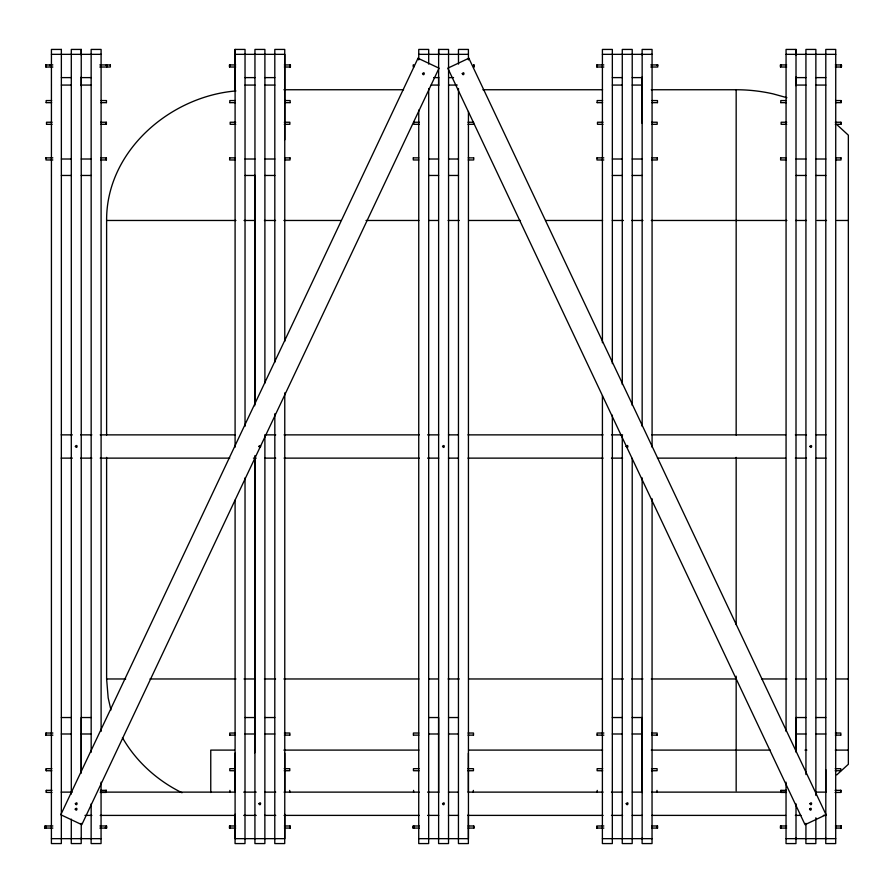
<?xml version="1.0" encoding="UTF-8"?>
<svg xmlns="http://www.w3.org/2000/svg" width="893" height="893" viewBox="0 0 893 893"><rect width="100%" height="100%" fill="white"/><g stroke="black" fill="none" stroke-linecap="round" stroke-linejoin="round"><path stroke-width="1.34" d="M106.613 435.081L106.613 220.471C106.144 151.285 169.837 96.399 235.919 90.941M836.763 774.89L848.35 764.285L848.35 135.178L836.763 124.54M81.241 773.182L81.241 49.428L71.295 49.428L71.306 794.078M235.082 91.287L235.082 49.428L245.028 49.428L245.028 426.296M796.009 750.89L796.009 49.428L786.063 49.428L786.074 731.389M51.437 54.339L101.11 54.339M235.093 54.339L284.767 54.339L284.767 341.327M418.761 54.339L468.434 54.339M602.418 54.339L652.091 54.339M786.074 54.339L835.748 54.339M45.822 64.932L52.866 64.932M99.815 64.932L110.352 64.932M229.49 64.932L235.685 64.932M284.342 64.932L290.448 64.932M596.803 64.932L603.847 64.932M650.796 64.932L657.773 64.932M780.46 64.932L786.666 64.932M835.312 64.932L841.429 64.932M52.866 67.02L45.822 67.02L45.822 64.977M99.815 67.02L110.352 67.02L110.352 64.966M235.685 67.02L229.49 67.02L229.49 64.977M284.342 67.02L290.448 67.02M596.803 67.02L603.847 67.02M650.796 67.02L657.773 67.02L657.717 64.977M786.666 67.02L780.46 67.02L780.46 64.977M835.312 67.02L841.429 67.02L841.429 64.977L841.373 66.986M61.371 77.613L71.306 77.613M81.241 77.613L91.175 77.613M245.028 77.613L254.963 77.613M264.897 77.613L274.832 77.613M433.663 77.613L438.63 77.613M448.565 77.613L453.532 77.613M612.352 77.613L622.287 77.613M632.222 77.613L642.156 77.613M796.009 77.613L805.944 77.613M815.878 77.613L825.813 77.613M61.36 85.069L71.306 85.069M81.23 85.069L91.175 85.069M245.017 85.069L254.963 85.069M264.886 85.069L274.832 85.069M431.163 85.069L438.63 85.069M448.554 85.069L457.249 85.069M612.341 85.069L622.287 85.069M632.211 85.069L642.156 85.069M795.998 85.069L805.944 85.069M815.867 85.069L825.813 85.069M283.907 89.746L403.58 89.746M482.901 89.746L602.574 89.746M651.287 89.746L736.167 89.746A166.667 166.667 0 0 1 773.104 93.877L786.878 97.683M51.66 100.563L46.157 100.563L46.157 102.617M100.92 100.563L106.49 100.563L106.39 102.617M235.305 100.563L229.825 100.563L229.825 102.617M284.666 100.563L290.147 100.563L290.147 102.617M602.619 100.563L597.138 100.563L597.138 102.617M651.979 100.563L657.471 100.563L657.471 102.617M786.286 100.563L780.795 100.563L780.795 102.617M835.558 100.563L841.128 100.563L841.128 102.617L841.027 100.608M46.157 102.662L51.66 102.662M100.92 102.662L106.49 102.662M229.825 102.662L235.305 102.662M284.666 102.662L290.147 102.662M597.138 102.662L602.619 102.662M651.979 102.662L657.471 102.662M780.795 102.662L786.286 102.662M835.558 102.662L841.128 102.662M52.107 122.241L46.503 122.241L46.536 124.294M100.652 122.241L106.39 122.241L106.39 124.294L100.652 124.328M235.719 122.241L230.171 122.241L230.171 124.294L235.719 124.328M284.309 122.241L289.868 122.241L289.868 124.294L284.309 124.328M419.375 122.241L413.827 122.241L413.827 124.294L419.375 124.328M467.977 122.241L473.524 122.241L473.524 124.294L467.977 124.328M603.043 122.241L597.484 122.241L597.484 124.294L603.043 124.328M651.633 122.241L657.181 122.241L657.181 124.294L651.633 124.328M786.7 122.241L781.141 122.241L781.141 124.294L786.7 124.328M835.29 122.241L841.027 122.241L841.027 124.294M46.503 124.328L52.107 124.328M835.29 124.328L840.849 124.328L840.849 122.285M45.978 157.871L52.843 157.871M100.797 157.871L106.379 157.871M229.635 157.871L235.127 157.871M284.543 157.871L290.035 157.871M413.292 157.871L418.784 157.871M468.211 157.871L473.703 157.871M596.959 157.871L603.824 157.871M651.868 157.871L657.36 157.871M780.616 157.871L786.108 157.871M835.524 157.871L841.016 157.871M61.371 159.01L71.306 159.01M81.241 159.01L91.175 159.01M245.028 159.01L254.963 159.01M264.897 159.01L274.832 159.01M428.696 159.01L438.63 159.01M448.565 159.01L458.5 159.01M612.352 159.01L622.287 159.01M632.222 159.01L642.156 159.01M796.009 159.01L805.944 159.01M815.878 159.01L825.813 159.01M52.843 159.97L45.978 159.97L45.978 157.916M100.797 159.97L106.379 159.97L106.379 157.916L106.256 159.925M235.127 159.97L229.635 159.97L229.635 157.916M284.543 159.97L290.035 159.97L290.035 157.916M418.784 159.97L413.292 159.97L413.292 157.916M468.211 159.97L473.703 159.97L473.703 157.916M603.824 159.97L596.959 159.97L596.959 157.916M651.868 159.97L657.36 159.97L657.36 157.916M786.108 159.97L780.616 159.97L780.616 157.916M835.524 159.97L841.016 159.97L841.016 157.916M61.36 175.463L71.306 175.463M81.23 175.463L91.175 175.463M245.028 175.463L254.963 175.463M264.897 175.463L274.832 175.463M428.696 175.463L438.63 175.463M448.565 175.463L458.5 175.463M612.352 175.463L622.287 175.463M632.222 175.463L642.156 175.463M796.009 175.463L805.944 175.463M815.878 175.463L825.813 175.463M106.613 220.471L235.919 220.471M244.035 220.471L254.684 220.471M264.417 220.471L275.557 220.471M283.907 220.471L340.959 220.471M366.007 220.471L418.884 220.471M428.629 220.471L438.374 220.471M448.107 220.471L459.248 220.471M468.981 220.471L520.474 220.471M545.523 220.471L602.574 220.471M612.319 220.471L623.448 220.471M631.798 220.471L642.938 220.471M651.287 220.471L786.878 220.471M795.563 220.471L806.491 220.471M817.106 220.471L826.538 220.471M836.763 220.471L848.35 220.471M61.193 434.869L72.333 434.869M80.694 434.869L91.834 434.869M100.195 434.869L235.328 434.869M265.969 434.869L275.725 434.869M284.086 434.869L419.219 434.869M427.568 434.869L438.72 434.869M448.465 434.869L458.221 434.869M467.977 434.869L603.099 434.869M611.459 434.869L622.6 434.869M651.857 434.869L785.594 434.869M795.35 434.869L806.491 434.869M816.247 434.869L825.992 434.869M61.193 458.131L72.333 458.131M80.694 458.131L91.834 458.131M100.195 458.131L229.758 458.131M253.433 458.131L256.224 458.131M264.585 458.131L275.725 458.131M284.086 458.131L419.219 458.131M427.568 458.131L438.72 458.131M448.465 458.131L458.221 458.131M467.977 458.131L603.099 458.131M611.459 458.131L622.6 458.131M657.438 458.131L785.594 458.131M795.35 458.131L806.491 458.131M816.247 458.131L825.992 458.131M106.613 457.383L106.613 678.97L125.69 678.97M149.979 678.97L235.919 678.97M244.035 678.97L254.684 678.97M264.417 678.97L275.557 678.97M283.907 678.97L418.884 678.97M428.629 678.97L438.374 678.97M448.107 678.97L459.248 678.97M468.981 678.97L602.574 678.97M612.319 678.97L623.448 678.97M631.798 678.97L642.938 678.97M651.287 678.97L736.167 678.97M761.841 678.97L786.878 678.97M795.563 678.97L806.491 678.97M817.106 678.97L826.538 678.97M836.763 678.97L848.35 678.97M61.338 717.537L71.273 717.537M91.142 717.537L81.207 717.537L81.207 771.664M244.995 717.537L254.929 717.537M264.864 717.537L274.798 717.537M428.662 717.537L438.597 717.537L438.597 792.582M448.532 717.537L458.466 717.537M612.319 717.537L622.254 717.537M632.188 717.537L642.123 717.537L642.123 792.582M805.91 717.537L795.976 717.537L795.976 752.129M815.845 717.537L825.779 717.537M52.91 733.03L45.867 733.03L45.867 735.084M235.205 733.03L229.735 733.03L229.735 735.084M284.376 733.03L289.845 733.03L289.845 735.084M418.862 733.03L413.403 733.03L413.403 735.084M468.032 733.03L473.502 733.03L473.502 735.084M603.891 733.03L597.06 733.03L597.06 735.084M651.7 733.03L657.159 733.03L657.159 735.084M835.357 733.03L840.815 733.03L840.815 735.084M61.338 733.99L71.273 733.99M81.207 733.99L91.142 733.99M244.995 733.99L254.929 733.99M264.864 733.99L274.798 733.99M428.662 733.99L438.597 733.99M448.532 733.99L458.466 733.99M612.319 733.99L622.254 733.99M632.188 733.99L642.123 733.99M795.976 733.99L805.91 733.99M815.845 733.99L825.779 733.99M45.867 735.129L52.91 735.129M229.735 735.129L235.205 735.129M284.376 735.129L289.845 735.129M413.403 735.129L418.862 735.129M468.032 735.129L473.502 735.129M597.06 735.129L603.891 735.129M651.7 735.129L657.159 735.129M835.357 735.129L840.815 735.129M234.39 750.098L210.759 750.098L210.759 792.515M283.907 750.098L418.884 750.098M468.981 750.098L602.574 750.098M651.287 750.098L770.212 750.098M804.973 750.098L806.848 750.098M835.29 750.098L848.35 750.098M51.883 768.672L46.135 768.672L46.135 770.715L51.883 770.759M235.372 768.672L229.791 768.672L229.791 770.715L235.372 770.759M284.197 768.672L289.779 768.672L289.779 770.715L284.197 770.759M419.029 768.672L413.448 768.672L413.448 770.715L419.029 770.759M467.865 768.672L473.446 768.672L473.446 770.715L467.865 770.759M602.697 768.672L597.116 768.672L597.116 770.715L602.697 770.759M651.522 768.672L657.103 768.672L657.103 770.715L651.522 770.759M835.178 768.672L840.76 768.672L840.76 770.715L835.178 770.759M46.257 790.338L51.961 790.338M100.474 790.338L106.289 790.338M780.895 790.338L786.454 790.338M835.111 790.338L840.927 790.338M61.193 792.124L72.333 792.124M100.195 792.124L235.328 792.124M243.689 792.124L256.224 792.124M264.585 792.124L275.725 792.124M284.086 792.124L419.219 792.124M427.568 792.124L438.72 792.124M448.465 792.124L458.221 792.124M467.977 792.124L603.099 792.124M611.459 792.124L622.6 792.124M632.356 792.124L642.112 792.124M651.857 792.124L785.594 792.124M816.247 792.124L825.992 792.124M46.391 792.392L46.391 790.383L46.257 792.392L51.961 792.437M100.474 792.437L106.033 792.437L106.033 790.383M786.454 792.437L780.895 792.437L780.895 790.383M835.111 792.437L840.927 792.437L840.927 790.383M84.969 815.387L91.834 815.387M100.195 815.409L235.328 815.409M243.689 815.387L256.224 815.387M264.585 815.387L275.725 815.387M284.086 815.387L419.219 815.387M427.568 815.387L438.72 815.387M448.465 815.387L458.5 815.387M467.977 815.387L603.099 815.387M611.459 815.387L622.6 815.387M632.222 815.387L642.156 815.387M651.857 815.387L785.594 815.409M795.35 815.387L800.976 815.387M823.335 815.387L825.813 815.387M52.877 825.98L44.65 825.969L44.65 828.023M99.871 825.969L106.591 825.98L106.591 828.023M235.674 825.98L229.468 825.98L229.468 828.023M284.421 825.98L290.203 825.98L290.203 828.023M419.33 825.98L413.124 825.98L413.124 828.023M468.077 825.98L473.904 825.98L473.904 828.023M603.858 825.98L596.781 825.98L596.781 828.023M651.734 825.98L657.572 825.98M786.655 825.98L780.437 825.98L780.437 828.023M835.401 825.98L841.228 825.98L841.228 828.023M44.65 828.068L52.877 828.068M99.871 828.068L106.591 828.068M229.468 828.068L235.674 828.068M284.421 828.068L290.203 828.068M413.124 828.068L419.33 828.068M468.077 828.068L473.904 828.068M596.781 828.068L603.858 828.068M651.734 828.068L657.572 828.068M780.437 828.068L786.655 828.068M835.401 828.068L841.228 828.068M51.437 838.661L101.11 838.661M418.761 838.661L468.434 838.661L468.434 111.458M602.418 838.661L652.091 838.661M786.074 838.661L835.748 838.661M181.982 792.738C157.391 780.661 136.071 761.539 122.453 737.674M110.933 709.98L108.176 697.868L106.613 678.97M841.195 64.977L841.195 66.986M841.184 826.014L841.072 828.023M840.882 64.977L840.882 66.986M840.972 826.014L840.972 828.023M840.67 790.383L840.67 792.392M825.813 838.661L825.802 49.428L835.736 49.428L835.703 843.572L825.768 843.572L825.768 837.991M825.768 769.621L825.768 791.946M815.878 795.473L815.867 49.428L805.933 49.428L805.944 774.577M815.878 817.765L815.845 843.572L805.91 843.572L805.944 823.335M796.009 803.834L796.009 838.661M795.998 49.428L795.998 55.009M795.998 77.044L795.998 85.706M795.976 837.991L795.976 843.572L786.041 843.572L786.041 782.179M781.096 64.977L781.096 65.613M781.085 827.387L781.085 828.023M780.817 826.014L780.928 828.023M780.582 64.977L780.594 66.986M780.661 826.014L780.661 828.023M736.167 89.746L736.167 435.081M736.167 457.383L736.167 624.62M736.167 676.18L736.167 790.897M657.538 64.977L657.538 65.613M657.516 826.014L657.572 828.023M657.304 826.014L657.304 828.023M657.215 64.977L657.215 65.613M657.002 790.383L657.002 792.392M652.091 447.192L652.069 49.428L642.134 49.428L642.134 55.009M652.091 498.74L652.046 843.572L642.112 843.572L642.112 837.991M642.156 54.339L642.156 426.296M642.156 477.844L642.156 838.661M642.134 77.044L642.134 123.379M632.222 405.4L632.222 49.428L622.276 49.428L622.287 384.503M632.222 458.343L632.188 843.572L622.254 843.572L622.287 436.052M612.352 363.607L612.341 49.428L602.407 49.428L602.418 342.711M612.352 415.156L612.319 843.572L602.384 843.572L602.418 395.655M597.439 64.977L597.439 65.613M597.417 827.387L597.417 828.023M597.238 790.383L597.238 792.392M597.16 827.387L597.272 828.023M596.993 827.387L596.993 828.023M596.926 64.977L596.937 66.986M474.116 64.977L474.116 66.986M473.882 64.977L473.882 66.986M473.658 826.014L473.647 828.023M473.558 64.977L473.558 65.613M473.346 790.383L473.346 792.392M468.434 59.92L468.412 49.428L458.466 49.428L458.5 64.095M468.379 753.167L468.379 791.946M468.379 814.271L468.379 843.572L458.444 843.572L458.477 88.496M438.63 49.428L438.63 838.661M438.619 55.009L438.619 49.428L448.565 49.428L448.532 843.572L438.597 843.572L438.597 837.991M438.619 77.044L438.619 85.706M428.696 64.095L428.696 49.428L418.75 49.428L418.761 59.92M428.696 88.496L428.662 843.572L418.728 843.572L418.761 110.073M413.783 64.977L413.783 66.986M413.76 826.014L413.76 828.023M413.571 790.383L413.571 792.392M413.615 826.014L413.615 828.023M413.336 826.014L413.336 828.023M413.146 64.977L413.269 66.986M290.392 64.977L290.392 66.986M290.214 64.977L290.214 66.986M290.002 826.014L290.002 828.023M289.901 64.977L289.901 66.986M289.689 790.383L289.689 792.392M284.767 392.864L284.767 838.661L235.093 838.661L235.093 500.136M284.755 139.833L284.744 49.428L274.81 49.428L274.832 362.223M284.722 753.167L284.722 791.946M284.722 814.271L284.722 843.572L274.787 843.572L274.832 413.76M264.897 383.119L264.897 49.428L254.952 49.428L254.963 404.016M264.897 434.657L264.864 843.572L254.929 843.572L254.963 455.553M254.684 175.05L254.684 405.813M254.684 457.383L254.684 752.866M245.028 477.844L244.995 843.572L235.06 843.572L235.06 814.271M235.093 49.428L235.093 447.192M235.06 753.167L235.06 791.946M230.126 64.977L230.126 65.613M230.104 827.387L230.104 828.023M229.914 790.383L229.914 792.392M229.959 827.387L229.959 828.023M229.836 826.014L229.836 828.023M229.613 64.977L229.613 66.986M229.68 826.014L229.68 828.023M106.736 64.977L106.792 66.986M106.557 64.977L106.557 65.613M106.434 826.014L106.434 828.023M106.234 64.977L106.234 65.613M106.211 122.285L106.211 124.294M106.289 790.383L106.289 792.392M106.345 826.014L106.334 828.023M105.385 827.387L105.385 828.023M101.11 731.389L101.099 49.428L91.153 49.428L91.175 752.286M101.065 782.179L101.065 843.572L91.131 843.572L91.175 803.834M81.241 823.335L81.241 838.661M81.23 49.428L81.23 55.009M81.23 77.044L81.23 85.706M81.207 837.991L81.207 843.572L71.273 843.572L71.306 819.149M49.617 64.966L49.617 65.602M46.458 64.977L46.458 65.613M46.313 768.706L46.313 770.715M46.291 827.387L46.291 828.023M46.19 157.916L46.19 158.485M46.079 733.075L46.079 735.084M46.179 827.387L46.179 828.023M45.956 64.977L45.956 66.986M46.023 827.387L46.023 828.023M45.8 826.014L45.8 828.023M75.224 809.147C77.155 812.775 77.858 805.754 75.224 809.147M422.512 73.684C424.421 77.3 425.247 70.29 422.523 73.617M75.358 446.411C77.378 450.039 77.914 443.051 75.369 446.344M75.358 803.667C77.222 807.35 78.015 800.351 75.358 803.667M258.881 446.411C260.633 450.083 261.716 443.207 258.892 446.344M258.881 803.667C260.678 807.361 261.682 800.34 258.881 803.667M442.548 446.422C444.48 450.05 445.172 443.162 442.56 446.355M442.548 803.678C444.346 807.372 445.35 800.351 442.548 803.678M626.205 446.422C628.281 450.039 628.627 443.084 626.216 446.355M626.205 803.678C628.069 807.372 628.996 800.228 626.205 803.678M809.873 446.422C811.637 450.061 812.786 443.174 809.873 446.355M809.873 803.678C811.782 807.328 812.563 800.307 809.873 803.678M462.261 73.628C464.159 77.356 464.862 70.29 462.261 73.628M809.538 809.091C811.268 812.82 812.418 805.832 809.538 809.091M418.013 58.246L60.791 814.74L81.821 824.674L439.043 68.181L418.002 58.246M468.847 58.246L447.806 68.181L805.028 824.674L826.07 814.74L468.847 58.246M61.371 49.428L51.426 49.428L51.403 843.572L61.338 843.572L61.36 49.428"/></g></svg>
